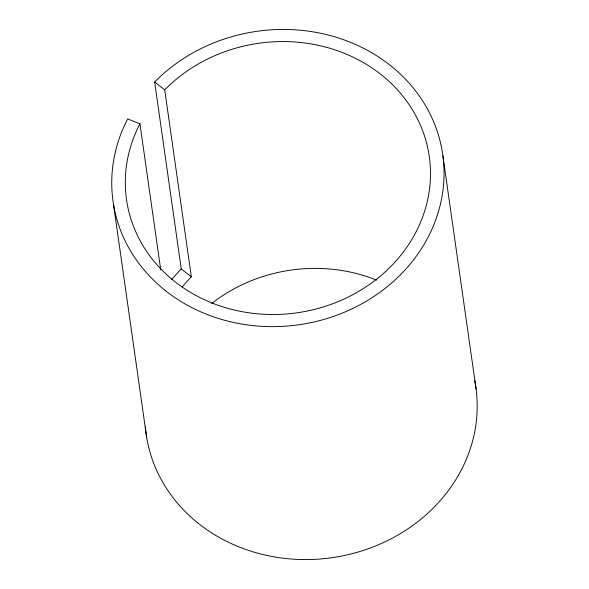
<?xml version="1.0" encoding="UTF-8"?>
<svg xmlns="http://www.w3.org/2000/svg" width="589" height="589" viewBox="0 0 589 589"><rect width="100%" height="100%" fill="white"/><g stroke="black" fill="none" stroke-linecap="round" stroke-linejoin="round"><path stroke-width="0.88" d="M154.649 82.011L164.714 89.845A152.904 136.118 -8.1 0 1 417.837 119.611A152.904 136.118 -8.1 0 1 275.483 314.489A152.904 136.118 -8.1 0 1 139.939 123.764L127.673 118.941A166.496 148.214 -8.1 0 0 275.269 326.623A166.496 148.214 -8.1 0 0 430.279 114.421A166.496 148.214 -8.1 0 0 154.649 82.011L181.257 268.967L191.322 276.808A152.904 136.118 -8.1 0 0 182.215 286.968M442.921 156.004L476.074 388.939M164.714 89.845L191.322 276.808M139.939 123.764L160.731 269.88M113.5 204.376L146.654 437.31M474.653 380.347A166.496 148.214 -8.1 0 1 331.776 557.731A166.496 148.214 -8.1 0 1 145.358 426.944M171.664 279.642A166.496 148.214 -8.1 0 1 181.257 268.967M211.797 303.431A152.904 136.118 -8.1 0 1 376.585 280.114"/></g></svg>
